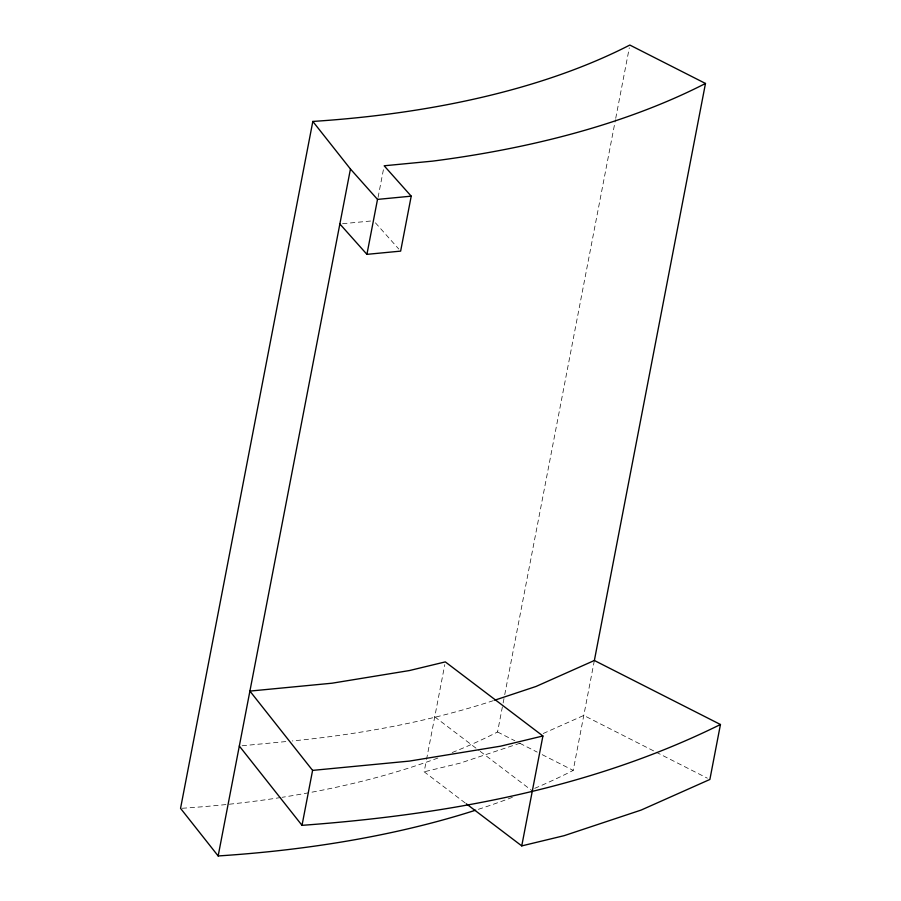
<?xml version="1.0" encoding="UTF-8"?>
<svg xmlns="http://www.w3.org/2000/svg" width="901" height="901" viewBox="0 0 901 901"><rect width="100%" height="100%" fill="white"/><g stroke="black" fill="none" stroke-linecap="round" stroke-linejoin="round"><path stroke-width="0.68" stroke-dasharray="4.5 3.38" d="M378.071 197.387L383.894 167.158M465.186 802.96L424.157 771.808L426.274 760.816M426.545 759.442L444.79 664.645M452.178 752.538A794.513 376.674 10.9 0 0 497.543 731.984L502.871 704.334M503.141 702.96L504.47 696.045M504.74 694.66L615.462 119.687M615.721 118.301L629.303 47.809M534.71 788.341A889.861 421.871 10.9 0 0 573.205 770.4L594.367 660.489M543.213 733.504L583.78 715.439L654.948 751.569M493.331 700.651C428.245 721.881 360.287 734.247 292.228 740.96M520.125 743.179L460.051 763.158L424.157 771.808M342.56 223.718L372.226 220.869M242.11 745.769L286.653 741.5M656.187 752.211L707.375 778.194M497.543 731.984L514.91 740.802M519.877 743.314L537.233 752.132M542.199 754.655L573.205 770.4M434.744 716.847L479.095 750.522M480.21 751.366L532.322 790.943M375.435 222.829L398.771 249.025M512.354 797.329A889.861 421.871 10.9 0 1 476.978 809.762M437.886 758.034A794.513 376.674 10.9 0 1 282.058 797.317M280.673 797.531A794.513 376.674 10.9 0 1 181.957 808.276"/><path stroke-width="1.35" d="M494.672 700.212L536.05 686.449L594.367 660.489L705.483 83.466L629.833 45.05A794.513 376.674 10.9 0 1 312.827 121.432L180.549 808.366L218.155 855.95A889.861 421.871 10.9 0 0 475.627 810.19M218.155 855.95L350.444 169.016L312.827 121.432M705.483 83.466A889.861 421.871 10.9 0 1 432.57 161.133L384.153 165.784L411.216 196.159L400.641 251.12L366.921 254.352L377.508 199.403L350.444 169.016M720.451 724.505C590.493 788.825 445.567 814.797 302.015 825.339L312.591 770.389L249.904 691.09L332.041 683.206L409.426 670.547L445.319 661.897L542.909 735.982L521.747 845.893L564.049 835.7L641.14 810.067L709.875 779.466L720.451 724.505L594.367 660.489M542.909 735.982L500.596 746.174L409.392 761.097L312.591 770.389M377.508 199.403L411.216 196.159M466.301 803.793L521.747 845.893M339.857 223.977L366.921 254.352M239.328 746.039L302.015 825.339"/></g></svg>
